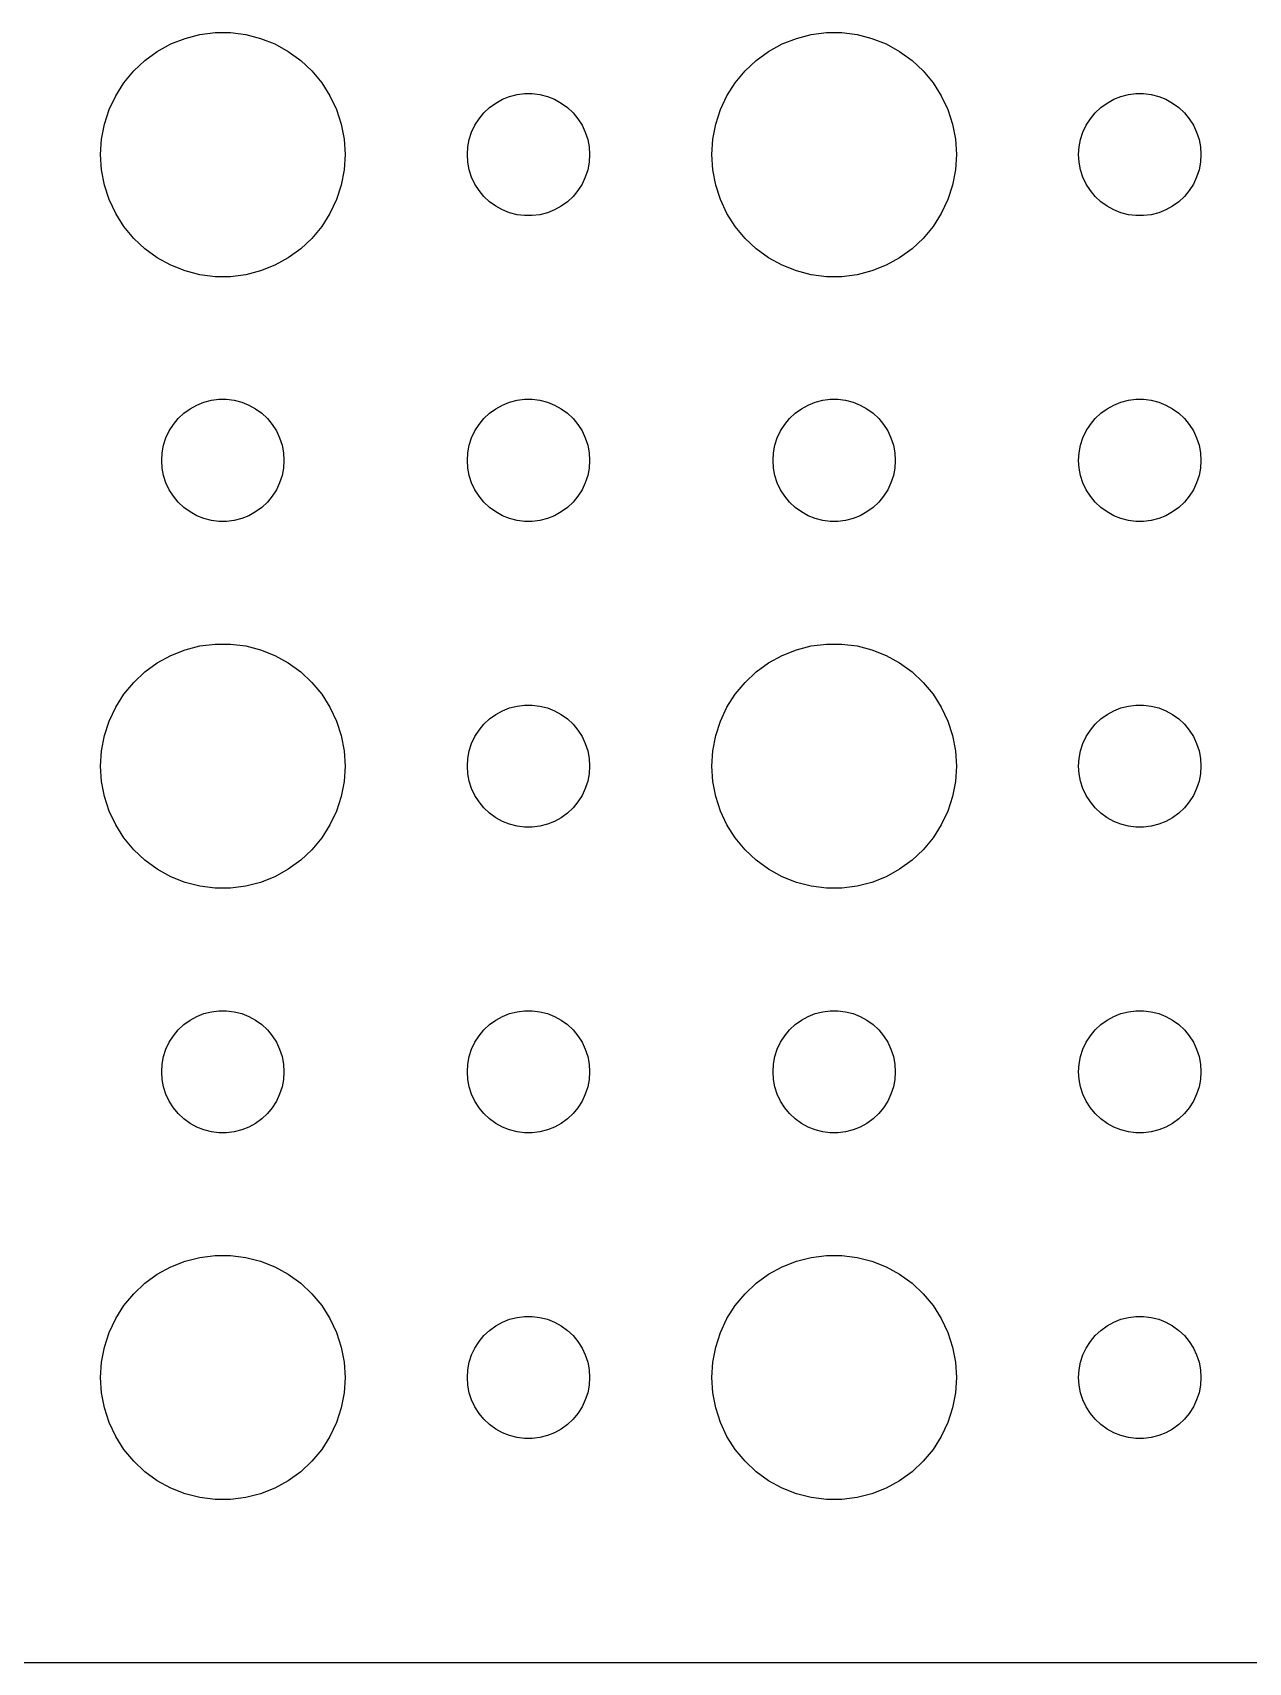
# Model space of a CAD drawing. Header units: metres. Extents: x -112 to 112, y -82 to 82.
# Drawn here: x 25.33 to 55.16, y -81.99 to -42.01 of the extents above; entities that cross this region are included whole.
import ezdxf

# ---------------------------------------------------------------- set-up
doc = ezdxf.new("R2010")
doc.units = ezdxf.units.M

msp = doc.modelspace()

# ---------------------------------------------------------------- linework, layer by layer
for p, q in [((28.3925, -42.467), (28.7227, -42.2855)), ((28.7227, -42.2855), (29.0729, -42.1468)), ((29.0729, -42.1468), (29.4379, -42.0531)), ((29.4379, -42.0531), (29.8116, -42.0059)), ((29.8116, -42.0059), (30.1884, -42.0059)), ((30.1884, -42.0059), (30.5621, -42.0531)), ((30.5621, -42.0531), (30.927, -42.1468)), ((30.927, -42.1468), (31.2773, -42.2855)), ((31.2773, -42.2855), (31.6075, -42.467)), ((43.3925, -42.467), (43.7227, -42.2855)), ((43.7227, -42.2855), (44.0729, -42.1468)), ((44.0729, -42.1468), (44.4379, -42.0531)), ((44.4379, -42.0531), (44.8116, -42.0059)), ((44.8116, -42.0059), (45.1884, -42.0059)), ((45.1884, -42.0059), (45.5621, -42.0531)), ((45.5621, -42.0531), (45.927, -42.1468)), ((45.927, -42.1468), (46.2773, -42.2855)), ((46.2773, -42.2855), (46.6075, -42.467)), ((27.8131, -42.9464), (28.0877, -42.6885)), ((28.0877, -42.6885), (28.3925, -42.467)), ((31.6075, -42.467), (31.9123, -42.6885)), ((31.9123, -42.6885), (32.1869, -42.9464)), ((42.8131, -42.9464), (43.0877, -42.6885)), ((43.0877, -42.6885), (43.3925, -42.467)), ((46.6075, -42.467), (46.9123, -42.6885)), ((46.9123, -42.6885), (47.1869, -42.9464)), ((27.5729, -43.2366), (27.8131, -42.9464)), ((32.1869, -42.9464), (32.427, -43.2366)), ((42.5729, -43.2366), (42.8131, -42.9464)), ((47.1869, -42.9464), (47.427, -43.2366)), ((27.2107, -43.8956), (27.3711, -43.5547)), ((27.3711, -43.5547), (27.5729, -43.2366)), ((32.427, -43.2366), (32.6289, -43.5547)), ((32.6289, -43.5547), (32.7893, -43.8956)), ((36.8613, -43.6428), (37.0365, -43.5734)), ((37.0365, -43.5734), (37.2189, -43.5266)), ((37.2189, -43.5266), (37.4058, -43.503)), ((37.4058, -43.503), (37.5942, -43.503)), ((37.5942, -43.503), (37.7811, -43.5266)), ((37.7811, -43.5266), (37.9635, -43.5734)), ((37.9635, -43.5734), (38.1387, -43.6428)), ((42.2107, -43.8956), (42.3711, -43.5547)), ((42.3711, -43.5547), (42.5729, -43.2366)), ((47.427, -43.2366), (47.6289, -43.5547)), ((47.6289, -43.5547), (47.7893, -43.8956)), ((51.8613, -43.6428), (52.0365, -43.5734)), ((52.0365, -43.5734), (52.2189, -43.5266)), ((52.2189, -43.5266), (52.4058, -43.503)), ((52.4058, -43.503), (52.5942, -43.503)), ((52.5942, -43.503), (52.7811, -43.5266)), ((52.7811, -43.5266), (52.9635, -43.5734)), ((52.9635, -43.5734), (53.1387, -43.6428)), ((27.0942, -44.2539), (27.2107, -43.8956)), ((32.7893, -43.8956), (32.9057, -44.2539)), ((36.2865, -44.1183), (36.4065, -43.9732)), ((36.4065, -43.9732), (36.5439, -43.8442)), ((36.5439, -43.8442), (36.6963, -43.7335)), ((36.6963, -43.7335), (36.8613, -43.6428)), ((38.1387, -43.6428), (38.3037, -43.7335)), ((38.3037, -43.7335), (38.4561, -43.8442)), ((38.4561, -43.8442), (38.5934, -43.9732)), ((38.5934, -43.9732), (38.7135, -44.1183)), ((42.0942, -44.2539), (42.2107, -43.8956)), ((47.7893, -43.8956), (47.9057, -44.2539)), ((51.2865, -44.1183), (51.4065, -43.9732)), ((51.4065, -43.9732), (51.5439, -43.8442)), ((51.5439, -43.8442), (51.6963, -43.7335)), ((51.6963, -43.7335), (51.8613, -43.6428)), ((53.1387, -43.6428), (53.3037, -43.7335)), ((53.3037, -43.7335), (53.4561, -43.8442)), ((53.4561, -43.8442), (53.5934, -43.9732)), ((53.5934, -43.9732), (53.7135, -44.1183)), ((27.0237, -44.624), (27.0942, -44.2539)), ((32.9057, -44.2539), (32.9763, -44.624)), ((36.1053, -44.4478), (36.1855, -44.2774)), ((36.1855, -44.2774), (36.2865, -44.1183)), ((38.7135, -44.1183), (38.8145, -44.2774)), ((38.8145, -44.2774), (38.8947, -44.4478)), ((42.0237, -44.624), (42.0942, -44.2539)), ((47.9057, -44.2539), (47.9763, -44.624)), ((51.1053, -44.4478), (51.1855, -44.2774)), ((51.1855, -44.2774), (51.2865, -44.1183)), ((53.7135, -44.1183), (53.8145, -44.2774)), ((53.8145, -44.2774), (53.8947, -44.4478)), ((27, -45), (27.0237, -44.624)), ((32.9763, -44.624), (33, -45)), ((36.0118, -44.812), (36.0471, -44.627)), ((36.0471, -44.627), (36.1053, -44.4478)), ((38.8947, -44.4478), (38.9529, -44.627)), ((38.9529, -44.627), (38.9882, -44.812)), ((42, -45), (42.0237, -44.624)), ((47.9763, -44.624), (48, -45)), ((51.0118, -44.812), (51.0471, -44.627)), ((51.0471, -44.627), (51.1053, -44.4478)), ((53.8947, -44.4478), (53.9529, -44.627)), ((53.9529, -44.627), (53.9882, -44.812)), ((27.0237, -45.376), (27, -45)), ((33, -45), (32.9763, -45.376)), ((36, -45), (36.0118, -44.812)), ((36.0118, -45.188), (36, -45)), ((38.9882, -44.812), (39, -45)), ((39, -45), (38.9882, -45.188)), ((42.0237, -45.376), (42, -45)), ((48, -45), (47.9763, -45.376)), ((51, -45), (51.0118, -44.812)), ((51.0118, -45.188), (51, -45)), ((53.9882, -44.812), (54, -45)), ((54, -45), (53.9882, -45.188)), ((27.0942, -45.7461), (27.0237, -45.376)), ((32.9763, -45.376), (32.9057, -45.7461)), ((36.0471, -45.373), (36.0118, -45.188)), ((36.1053, -45.5522), (36.0471, -45.373)), ((36.1855, -45.7226), (36.1053, -45.5522)), ((38.8947, -45.5522), (38.8145, -45.7226)), ((38.9529, -45.373), (38.8947, -45.5522)), ((38.9882, -45.188), (38.9529, -45.373)), ((42.0942, -45.7461), (42.0237, -45.376)), ((47.9763, -45.376), (47.9057, -45.7461)), ((51.0471, -45.373), (51.0118, -45.188)), ((51.1053, -45.5522), (51.0471, -45.373)), ((51.1855, -45.7226), (51.1053, -45.5522)), ((53.8947, -45.5522), (53.8145, -45.7226)), ((53.9529, -45.373), (53.8947, -45.5522)), ((53.9882, -45.188), (53.9529, -45.373)), ((27.2107, -46.1044), (27.0942, -45.7461)), ((32.9057, -45.7461), (32.7893, -46.1044)), ((36.2865, -45.8817), (36.1855, -45.7226)), ((36.4065, -46.0268), (36.2865, -45.8817)), ((38.7135, -45.8817), (38.5934, -46.0268)), ((38.8145, -45.7226), (38.7135, -45.8817)), ((42.2107, -46.1044), (42.0942, -45.7461)), ((47.9057, -45.7461), (47.7893, -46.1044)), ((51.2865, -45.8817), (51.1855, -45.7226)), ((51.4065, -46.0268), (51.2865, -45.8817)), ((53.7135, -45.8817), (53.5934, -46.0268)), ((53.8145, -45.7226), (53.7135, -45.8817)), ((27.3711, -46.4453), (27.2107, -46.1044)), ((32.7893, -46.1044), (32.6289, -46.4453)), ((36.5439, -46.1558), (36.4065, -46.0268)), ((36.6963, -46.2665), (36.5439, -46.1558)), ((36.8613, -46.3572), (36.6963, -46.2665)), ((37.0365, -46.4266), (36.8613, -46.3572)), ((38.1387, -46.3572), (37.9635, -46.4266)), ((38.3037, -46.2665), (38.1387, -46.3572)), ((38.4561, -46.1558), (38.3037, -46.2665)), ((38.5934, -46.0268), (38.4561, -46.1558)), ((42.3711, -46.4453), (42.2107, -46.1044)), ((47.7893, -46.1044), (47.6289, -46.4453)), ((51.5439, -46.1558), (51.4065, -46.0268)), ((51.6963, -46.2665), (51.5439, -46.1558)), ((51.8613, -46.3572), (51.6963, -46.2665)), ((52.0365, -46.4266), (51.8613, -46.3572)), ((53.1387, -46.3572), (52.9635, -46.4266)), ((53.3037, -46.2665), (53.1387, -46.3572)), ((53.4561, -46.1558), (53.3037, -46.2665)), ((53.5934, -46.0268), (53.4561, -46.1558)), ((27.5729, -46.7634), (27.3711, -46.4453)), ((27.8131, -47.0536), (27.5729, -46.7634)), ((32.427, -46.7634), (32.1869, -47.0536)), ((32.6289, -46.4453), (32.427, -46.7634)), ((37.2189, -46.4734), (37.0365, -46.4266)), ((37.4058, -46.497), (37.2189, -46.4734)), ((37.5942, -46.497), (37.4058, -46.497)), ((37.7811, -46.4734), (37.5942, -46.497)), ((37.9635, -46.4266), (37.7811, -46.4734)), ((42.5729, -46.7634), (42.3711, -46.4453)), ((42.8131, -47.0536), (42.5729, -46.7634)), ((47.427, -46.7634), (47.1869, -47.0536)), ((47.6289, -46.4453), (47.427, -46.7634)), ((52.2189, -46.4734), (52.0365, -46.4266)), ((52.4058, -46.497), (52.2189, -46.4734)), ((52.5942, -46.497), (52.4058, -46.497)), ((52.7811, -46.4734), (52.5942, -46.497)), ((52.9635, -46.4266), (52.7811, -46.4734)), ((28.0877, -47.3115), (27.8131, -47.0536)), ((32.1869, -47.0536), (31.9123, -47.3115)), ((43.0877, -47.3115), (42.8131, -47.0536)), ((47.1869, -47.0536), (46.9123, -47.3115)), ((28.3925, -47.533), (28.0877, -47.3115)), ((28.7227, -47.7145), (28.3925, -47.533)), ((31.6075, -47.533), (31.2773, -47.7145)), ((31.9123, -47.3115), (31.6075, -47.533)), ((43.3925, -47.533), (43.0877, -47.3115)), ((43.7227, -47.7145), (43.3925, -47.533)), ((46.6075, -47.533), (46.2773, -47.7145)), ((46.9123, -47.3115), (46.6075, -47.533)), ((29.0729, -47.8532), (28.7227, -47.7145)), ((29.4379, -47.9469), (29.0729, -47.8532)), ((29.8116, -47.9941), (29.4379, -47.9469)), ((30.5621, -47.9469), (30.1884, -47.9941)), ((30.927, -47.8532), (30.5621, -47.9469)), ((31.2773, -47.7145), (30.927, -47.8532)), ((44.0729, -47.8532), (43.7227, -47.7145)), ((44.4379, -47.9469), (44.0729, -47.8532)), ((44.8116, -47.9941), (44.4379, -47.9469)), ((45.5621, -47.9469), (45.1884, -47.9941)), ((45.927, -47.8532), (45.5621, -47.9469)), ((46.2773, -47.7145), (45.927, -47.8532)), ((30.1884, -47.9941), (29.8116, -47.9941)), ((45.1884, -47.9941), (44.8116, -47.9941)), ((29.1963, -51.2335), (29.3613, -51.1428)), ((29.3613, -51.1428), (29.5365, -51.0734)), ((29.5365, -51.0734), (29.7189, -51.0266)), ((29.7189, -51.0266), (29.9058, -51.003)), ((29.9058, -51.003), (30.0942, -51.003)), ((30.0942, -51.003), (30.2811, -51.0266)), ((30.2811, -51.0266), (30.4635, -51.0734)), ((30.4635, -51.0734), (30.6387, -51.1428)), ((30.6387, -51.1428), (30.8037, -51.2335)), ((36.6963, -51.2335), (36.8613, -51.1428)), ((36.8613, -51.1428), (37.0365, -51.0734)), ((37.0365, -51.0734), (37.2189, -51.0266)), ((37.2189, -51.0266), (37.4058, -51.003)), ((37.4058, -51.003), (37.5942, -51.003)), ((37.5942, -51.003), (37.7811, -51.0266)), ((37.7811, -51.0266), (37.9635, -51.0734)), ((37.9635, -51.0734), (38.1387, -51.1428)), ((38.1387, -51.1428), (38.3037, -51.2335)), ((44.1963, -51.2335), (44.3613, -51.1428)), ((44.3613, -51.1428), (44.5365, -51.0734)), ((44.5365, -51.0734), (44.7189, -51.0266)), ((44.7189, -51.0266), (44.9058, -51.003)), ((44.9058, -51.003), (45.0942, -51.003)), ((45.0942, -51.003), (45.2811, -51.0266)), ((45.2811, -51.0266), (45.4635, -51.0734)), ((45.4635, -51.0734), (45.6387, -51.1428)), ((45.6387, -51.1428), (45.8037, -51.2335)), ((51.6963, -51.2335), (51.8613, -51.1428)), ((51.8613, -51.1428), (52.0365, -51.0734)), ((52.0365, -51.0734), (52.2189, -51.0266)), ((52.2189, -51.0266), (52.4058, -51.003)), ((52.4058, -51.003), (52.5942, -51.003)), ((52.5942, -51.003), (52.7811, -51.0266)), ((52.7811, -51.0266), (52.9635, -51.0734)), ((52.9635, -51.0734), (53.1387, -51.1428)), ((53.1387, -51.1428), (53.3037, -51.2335)), ((28.7865, -51.6183), (28.9065, -51.4732)), ((28.9065, -51.4732), (29.0439, -51.3442)), ((29.0439, -51.3442), (29.1963, -51.2335)), ((30.8037, -51.2335), (30.9561, -51.3442)), ((30.9561, -51.3442), (31.0934, -51.4732)), ((31.0934, -51.4732), (31.2135, -51.6183)), ((36.2865, -51.6183), (36.4065, -51.4732)), ((36.4065, -51.4732), (36.5439, -51.3442)), ((36.5439, -51.3442), (36.6963, -51.2335)), ((38.3037, -51.2335), (38.4561, -51.3442)), ((38.4561, -51.3442), (38.5934, -51.4732)), ((38.5934, -51.4732), (38.7135, -51.6183)), ((43.7865, -51.6183), (43.9065, -51.4732)), ((43.9065, -51.4732), (44.0439, -51.3442)), ((44.0439, -51.3442), (44.1963, -51.2335)), ((45.8037, -51.2335), (45.9561, -51.3442)), ((45.9561, -51.3442), (46.0934, -51.4732)), ((46.0934, -51.4732), (46.2135, -51.6183)), ((51.2865, -51.6183), (51.4065, -51.4732)), ((51.4065, -51.4732), (51.5439, -51.3442)), ((51.5439, -51.3442), (51.6963, -51.2335)), ((53.3037, -51.2335), (53.4561, -51.3442)), ((53.4561, -51.3442), (53.5934, -51.4732)), ((53.5934, -51.4732), (53.7135, -51.6183)), ((28.5471, -52.127), (28.6053, -51.9478)), ((28.6053, -51.9478), (28.6855, -51.7774)), ((28.6855, -51.7774), (28.7865, -51.6183)), ((31.2135, -51.6183), (31.3145, -51.7774)), ((31.3145, -51.7774), (31.3947, -51.9478)), ((31.3947, -51.9478), (31.4529, -52.127)), ((36.0471, -52.127), (36.1053, -51.9478)), ((36.1053, -51.9478), (36.1855, -51.7774)), ((36.1855, -51.7774), (36.2865, -51.6183)), ((38.7135, -51.6183), (38.8145, -51.7774)), ((38.8145, -51.7774), (38.8947, -51.9478)), ((38.8947, -51.9478), (38.9529, -52.127)), ((43.5471, -52.127), (43.6053, -51.9478)), ((43.6053, -51.9478), (43.6855, -51.7774)), ((43.6855, -51.7774), (43.7865, -51.6183)), ((46.2135, -51.6183), (46.3145, -51.7774)), ((46.3145, -51.7774), (46.3947, -51.9478)), ((46.3947, -51.9478), (46.4529, -52.127)), ((51.0471, -52.127), (51.1053, -51.9478)), ((51.1053, -51.9478), (51.1855, -51.7774)), ((51.1855, -51.7774), (51.2865, -51.6183)), ((53.7135, -51.6183), (53.8145, -51.7774)), ((53.8145, -51.7774), (53.8947, -51.9478)), ((53.8947, -51.9478), (53.9529, -52.127)), ((28.5, -52.5), (28.5118, -52.312)), ((28.5118, -52.312), (28.5471, -52.127)), ((31.4529, -52.127), (31.4882, -52.312)), ((31.4882, -52.312), (31.5, -52.5)), ((36, -52.5), (36.0118, -52.312)), ((36.0118, -52.312), (36.0471, -52.127)), ((38.9529, -52.127), (38.9882, -52.312)), ((38.9882, -52.312), (39, -52.5)), ((43.5, -52.5), (43.5118, -52.312)), ((43.5118, -52.312), (43.5471, -52.127)), ((46.4529, -52.127), (46.4882, -52.312)), ((46.4882, -52.312), (46.5, -52.5)), ((51, -52.5), (51.0118, -52.312)), ((51.0118, -52.312), (51.0471, -52.127)), ((53.9529, -52.127), (53.9882, -52.312)), ((53.9882, -52.312), (54, -52.5)), ((28.5118, -52.688), (28.5, -52.5)), ((28.5471, -52.873), (28.5118, -52.688)), ((31.4882, -52.688), (31.4529, -52.873)), ((31.5, -52.5), (31.4882, -52.688)), ((36.0118, -52.688), (36, -52.5)), ((36.0471, -52.873), (36.0118, -52.688)), ((38.9882, -52.688), (38.9529, -52.873)), ((39, -52.5), (38.9882, -52.688)), ((43.5118, -52.688), (43.5, -52.5)), ((43.5471, -52.873), (43.5118, -52.688)), ((46.4882, -52.688), (46.4529, -52.873)), ((46.5, -52.5), (46.4882, -52.688)), ((51.0118, -52.688), (51, -52.5)), ((51.0471, -52.873), (51.0118, -52.688)), ((53.9882, -52.688), (53.9529, -52.873)), ((54, -52.5), (53.9882, -52.688)), ((28.6053, -53.0522), (28.5471, -52.873)), ((28.6855, -53.2226), (28.6053, -53.0522)), ((31.3947, -53.0522), (31.3145, -53.2226)), ((31.4529, -52.873), (31.3947, -53.0522)), ((36.1053, -53.0522), (36.0471, -52.873)), ((36.1855, -53.2226), (36.1053, -53.0522)), ((38.8947, -53.0522), (38.8145, -53.2226)), ((38.9529, -52.873), (38.8947, -53.0522)), ((43.6053, -53.0522), (43.5471, -52.873)), ((43.6855, -53.2226), (43.6053, -53.0522)), ((46.3947, -53.0522), (46.3145, -53.2226)), ((46.4529, -52.873), (46.3947, -53.0522)), ((51.1053, -53.0522), (51.0471, -52.873)), ((51.1855, -53.2226), (51.1053, -53.0522)), ((53.8947, -53.0522), (53.8145, -53.2226)), ((53.9529, -52.873), (53.8947, -53.0522)), ((28.7865, -53.3817), (28.6855, -53.2226)), ((28.9065, -53.5268), (28.7865, -53.3817)), ((29.0439, -53.6558), (28.9065, -53.5268)), ((31.0934, -53.5268), (30.9561, -53.6558)), ((31.2135, -53.3817), (31.0934, -53.5268)), ((31.3145, -53.2226), (31.2135, -53.3817)), ((36.2865, -53.3817), (36.1855, -53.2226)), ((36.4065, -53.5268), (36.2865, -53.3817)), ((36.5439, -53.6558), (36.4065, -53.5268)), ((38.5934, -53.5268), (38.4561, -53.6558)), ((38.7135, -53.3817), (38.5934, -53.5268)), ((38.8145, -53.2226), (38.7135, -53.3817)), ((43.7865, -53.3817), (43.6855, -53.2226)), ((43.9065, -53.5268), (43.7865, -53.3817)), ((44.0439, -53.6558), (43.9065, -53.5268)), ((46.0934, -53.5268), (45.9561, -53.6558)), ((46.2135, -53.3817), (46.0934, -53.5268)), ((46.3145, -53.2226), (46.2135, -53.3817)), ((51.2865, -53.3817), (51.1855, -53.2226)), ((51.4065, -53.5268), (51.2865, -53.3817)), ((51.5439, -53.6558), (51.4065, -53.5268)), ((53.5934, -53.5268), (53.4561, -53.6558)), ((53.7135, -53.3817), (53.5934, -53.5268)), ((53.8145, -53.2226), (53.7135, -53.3817)), ((29.1963, -53.7665), (29.0439, -53.6558)), ((29.3613, -53.8572), (29.1963, -53.7665)), ((29.5365, -53.9266), (29.3613, -53.8572)), ((29.7189, -53.9734), (29.5365, -53.9266)), ((29.9058, -53.997), (29.7189, -53.9734)), ((30.2811, -53.9734), (30.0942, -53.997)), ((30.4635, -53.9266), (30.2811, -53.9734)), ((30.6387, -53.8572), (30.4635, -53.9266)), ((30.8037, -53.7665), (30.6387, -53.8572)), ((30.9561, -53.6558), (30.8037, -53.7665)), ((36.6963, -53.7665), (36.5439, -53.6558)), ((36.8613, -53.8572), (36.6963, -53.7665)), ((37.0365, -53.9266), (36.8613, -53.8572)), ((37.2189, -53.9734), (37.0365, -53.9266)), ((37.4058, -53.997), (37.2189, -53.9734)), ((37.7811, -53.9734), (37.5942, -53.997)), ((37.9635, -53.9266), (37.7811, -53.9734)), ((38.1387, -53.8572), (37.9635, -53.9266)), ((38.3037, -53.7665), (38.1387, -53.8572)), ((38.4561, -53.6558), (38.3037, -53.7665)), ((44.1963, -53.7665), (44.0439, -53.6558)), ((44.3613, -53.8572), (44.1963, -53.7665)), ((44.5365, -53.9266), (44.3613, -53.8572)), ((44.7189, -53.9734), (44.5365, -53.9266)), ((44.9058, -53.997), (44.7189, -53.9734)), ((45.2811, -53.9734), (45.0942, -53.997)), ((45.4635, -53.9266), (45.2811, -53.9734)), ((45.6387, -53.8572), (45.4635, -53.9266)), ((45.8037, -53.7665), (45.6387, -53.8572)), ((45.9561, -53.6558), (45.8037, -53.7665)), ((51.6963, -53.7665), (51.5439, -53.6558)), ((51.8613, -53.8572), (51.6963, -53.7665)), ((52.0365, -53.9266), (51.8613, -53.8572)), ((52.2189, -53.9734), (52.0365, -53.9266)), ((52.4058, -53.997), (52.2189, -53.9734)), ((52.7811, -53.9734), (52.5942, -53.997)), ((52.9635, -53.9266), (52.7811, -53.9734)), ((53.1387, -53.8572), (52.9635, -53.9266)), ((53.3037, -53.7665), (53.1387, -53.8572)), ((53.4561, -53.6558), (53.3037, -53.7665)), ((30.0942, -53.997), (29.9058, -53.997)), ((37.5942, -53.997), (37.4058, -53.997)), ((45.0942, -53.997), (44.9058, -53.997)), ((52.5942, -53.997), (52.4058, -53.997)), ((28.7227, -57.2855), (29.0729, -57.1468)), ((29.0729, -57.1468), (29.4379, -57.0531)), ((29.4379, -57.0531), (29.8116, -57.0059)), ((29.8116, -57.0059), (30.1884, -57.0059)), ((30.1884, -57.0059), (30.5621, -57.0531)), ((30.5621, -57.0531), (30.927, -57.1468)), ((30.927, -57.1468), (31.2773, -57.2855)), ((43.7227, -57.2855), (44.0729, -57.1468)), ((44.0729, -57.1468), (44.4379, -57.0531)), ((44.4379, -57.0531), (44.8116, -57.0059)), ((44.8116, -57.0059), (45.1884, -57.0059)), ((45.1884, -57.0059), (45.5621, -57.0531)), ((45.5621, -57.0531), (45.927, -57.1468)), ((45.927, -57.1468), (46.2773, -57.2855)), ((28.0877, -57.6885), (28.3925, -57.467)), ((28.3925, -57.467), (28.7227, -57.2855)), ((31.2773, -57.2855), (31.6075, -57.467)), ((31.6075, -57.467), (31.9123, -57.6885)), ((43.0877, -57.6885), (43.3925, -57.467)), ((43.3925, -57.467), (43.7227, -57.2855)), ((46.2773, -57.2855), (46.6075, -57.467)), ((46.6075, -57.467), (46.9123, -57.6885)), ((27.5729, -58.2366), (27.8131, -57.9464)), ((27.8131, -57.9464), (28.0877, -57.6885)), ((31.9123, -57.6885), (32.1869, -57.9464)), ((32.1869, -57.9464), (32.427, -58.2366)), ((42.5729, -58.2366), (42.8131, -57.9464)), ((42.8131, -57.9464), (43.0877, -57.6885)), ((46.9123, -57.6885), (47.1869, -57.9464)), ((47.1869, -57.9464), (47.427, -58.2366)), ((27.3711, -58.5547), (27.5729, -58.2366)), ((32.427, -58.2366), (32.6289, -58.5547)), ((42.3711, -58.5547), (42.5729, -58.2366)), ((47.427, -58.2366), (47.6289, -58.5547)), ((27.2107, -58.8956), (27.3711, -58.5547)), ((32.6289, -58.5547), (32.7893, -58.8956)), ((36.5439, -58.8442), (36.6963, -58.7335)), ((36.6963, -58.7335), (36.8613, -58.6428)), ((36.8613, -58.6428), (37.0365, -58.5734)), ((37.0365, -58.5734), (37.2189, -58.5266)), ((37.2189, -58.5266), (37.4058, -58.503)), ((37.4058, -58.503), (37.5942, -58.503)), ((37.5942, -58.503), (37.7811, -58.5266)), ((37.7811, -58.5266), (37.9635, -58.5734)), ((37.9635, -58.5734), (38.1387, -58.6428)), ((38.1387, -58.6428), (38.3037, -58.7335)), ((38.3037, -58.7335), (38.4561, -58.8442)), ((42.2107, -58.8956), (42.3711, -58.5547)), ((47.6289, -58.5547), (47.7893, -58.8956)), ((51.5439, -58.8442), (51.6963, -58.7335)), ((51.6963, -58.7335), (51.8613, -58.6428)), ((51.8613, -58.6428), (52.0365, -58.5734)), ((52.0365, -58.5734), (52.2189, -58.5266)), ((52.2189, -58.5266), (52.4058, -58.503)), ((52.4058, -58.503), (52.5942, -58.503)), ((52.5942, -58.503), (52.7811, -58.5266)), ((52.7811, -58.5266), (52.9635, -58.5734)), ((52.9635, -58.5734), (53.1387, -58.6428)), ((53.1387, -58.6428), (53.3037, -58.7335)), ((53.3037, -58.7335), (53.4561, -58.8442)), ((27.0942, -59.2539), (27.2107, -58.8956)), ((32.7893, -58.8956), (32.9057, -59.2539)), ((36.1855, -59.2774), (36.2865, -59.1183)), ((36.2865, -59.1183), (36.4065, -58.9732)), ((36.4065, -58.9732), (36.5439, -58.8442)), ((38.4561, -58.8442), (38.5934, -58.9732)), ((38.5934, -58.9732), (38.7135, -59.1183)), ((38.7135, -59.1183), (38.8145, -59.2774)), ((42.0942, -59.2539), (42.2107, -58.8956)), ((47.7893, -58.8956), (47.9057, -59.2539)), ((51.1855, -59.2774), (51.2865, -59.1183)), ((51.2865, -59.1183), (51.4065, -58.9732)), ((51.4065, -58.9732), (51.5439, -58.8442)), ((53.4561, -58.8442), (53.5934, -58.9732)), ((53.5934, -58.9732), (53.7135, -59.1183)), ((53.7135, -59.1183), (53.8145, -59.2774)), ((27.0237, -59.624), (27.0942, -59.2539)), ((32.9057, -59.2539), (32.9763, -59.624)), ((36.0471, -59.627), (36.1053, -59.4478)), ((36.1053, -59.4478), (36.1855, -59.2774)), ((38.8145, -59.2774), (38.8947, -59.4478)), ((38.8947, -59.4478), (38.9529, -59.627)), ((42.0237, -59.624), (42.0942, -59.2539)), ((47.9057, -59.2539), (47.9763, -59.624)), ((51.0471, -59.627), (51.1053, -59.4478)), ((51.1053, -59.4478), (51.1855, -59.2774)), ((53.8145, -59.2774), (53.8947, -59.4478)), ((53.8947, -59.4478), (53.9529, -59.627)), ((27, -60), (27.0237, -59.624)), ((32.9763, -59.624), (33, -60)), ((36, -60), (36.0118, -59.812)), ((36.0118, -59.812), (36.0471, -59.627)), ((38.9529, -59.627), (38.9882, -59.812)), ((38.9882, -59.812), (39, -60)), ((42, -60), (42.0237, -59.624)), ((47.9763, -59.624), (48, -60)), ((51, -60), (51.0118, -59.812)), ((51.0118, -59.812), (51.0471, -59.627)), ((53.9529, -59.627), (53.9882, -59.812)), ((53.9882, -59.812), (54, -60)), ((27.0237, -60.376), (27, -60)), ((27.0942, -60.7461), (27.0237, -60.376)), ((32.9763, -60.376), (32.9057, -60.7461)), ((33, -60), (32.9763, -60.376)), ((36.0118, -60.188), (36, -60)), ((36.0471, -60.373), (36.0118, -60.188)), ((36.1053, -60.5522), (36.0471, -60.373)), ((38.9529, -60.373), (38.8947, -60.5522)), ((38.9882, -60.188), (38.9529, -60.373)), ((39, -60), (38.9882, -60.188)), ((42.0237, -60.376), (42, -60)), ((42.0942, -60.7461), (42.0237, -60.376)), ((47.9763, -60.376), (47.9057, -60.7461)), ((48, -60), (47.9763, -60.376)), ((51.0118, -60.188), (51, -60)), ((51.0471, -60.373), (51.0118, -60.188)), ((51.1053, -60.5522), (51.0471, -60.373)), ((53.9529, -60.373), (53.8947, -60.5522)), ((53.9882, -60.188), (53.9529, -60.373)), ((54, -60), (53.9882, -60.188)), ((27.2107, -61.1044), (27.0942, -60.7461)), ((32.9057, -60.7461), (32.7893, -61.1044)), ((36.1855, -60.7226), (36.1053, -60.5522)), ((36.2865, -60.8817), (36.1855, -60.7226)), ((38.8145, -60.7226), (38.7135, -60.8817)), ((38.8947, -60.5522), (38.8145, -60.7226)), ((42.2107, -61.1044), (42.0942, -60.7461)), ((47.9057, -60.7461), (47.7893, -61.1044)), ((51.1855, -60.7226), (51.1053, -60.5522)), ((51.2865, -60.8817), (51.1855, -60.7226)), ((53.8145, -60.7226), (53.7135, -60.8817)), ((53.8947, -60.5522), (53.8145, -60.7226)), ((27.3711, -61.4453), (27.2107, -61.1044)), ((32.7893, -61.1044), (32.6289, -61.4453)), ((36.4065, -61.0268), (36.2865, -60.8817)), ((36.5439, -61.1558), (36.4065, -61.0268)), ((36.6963, -61.2665), (36.5439, -61.1558)), ((38.4561, -61.1558), (38.3037, -61.2665)), ((38.5934, -61.0268), (38.4561, -61.1558)), ((38.7135, -60.8817), (38.5934, -61.0268)), ((42.3711, -61.4453), (42.2107, -61.1044)), ((47.7893, -61.1044), (47.6289, -61.4453)), ((51.4065, -61.0268), (51.2865, -60.8817)), ((51.5439, -61.1558), (51.4065, -61.0268)), ((51.6963, -61.2665), (51.5439, -61.1558)), ((53.4561, -61.1558), (53.3037, -61.2665)), ((53.5934, -61.0268), (53.4561, -61.1558)), ((53.7135, -60.8817), (53.5934, -61.0268)), ((27.5729, -61.7634), (27.3711, -61.4453)), ((32.6289, -61.4453), (32.427, -61.7634)), ((36.8613, -61.3572), (36.6963, -61.2665)), ((37.0365, -61.4266), (36.8613, -61.3572)), ((37.2189, -61.4734), (37.0365, -61.4266)), ((37.4058, -61.497), (37.2189, -61.4734)), ((37.5942, -61.497), (37.4058, -61.497)), ((37.7811, -61.4734), (37.5942, -61.497)), ((37.9635, -61.4266), (37.7811, -61.4734)), ((38.1387, -61.3572), (37.9635, -61.4266)), ((38.3037, -61.2665), (38.1387, -61.3572)), ((42.5729, -61.7634), (42.3711, -61.4453)), ((47.6289, -61.4453), (47.427, -61.7634)), ((51.8613, -61.3572), (51.6963, -61.2665)), ((52.0365, -61.4266), (51.8613, -61.3572)), ((52.2189, -61.4734), (52.0365, -61.4266)), ((52.4058, -61.497), (52.2189, -61.4734)), ((52.5942, -61.497), (52.4058, -61.497)), ((52.7811, -61.4734), (52.5942, -61.497)), ((52.9635, -61.4266), (52.7811, -61.4734)), ((53.1387, -61.3572), (52.9635, -61.4266)), ((53.3037, -61.2665), (53.1387, -61.3572)), ((27.8131, -62.0536), (27.5729, -61.7634)), ((32.427, -61.7634), (32.1869, -62.0536)), ((42.8131, -62.0536), (42.5729, -61.7634)), ((47.427, -61.7634), (47.1869, -62.0536)), ((28.0877, -62.3115), (27.8131, -62.0536)), ((28.3925, -62.533), (28.0877, -62.3115)), ((31.9123, -62.3115), (31.6075, -62.533)), ((32.1869, -62.0536), (31.9123, -62.3115)), ((43.0877, -62.3115), (42.8131, -62.0536)), ((43.3925, -62.533), (43.0877, -62.3115)), ((46.9123, -62.3115), (46.6075, -62.533)), ((47.1869, -62.0536), (46.9123, -62.3115)), ((28.7227, -62.7145), (28.3925, -62.533)), ((29.0729, -62.8532), (28.7227, -62.7145)), ((31.2773, -62.7145), (30.927, -62.8532)), ((31.6075, -62.533), (31.2773, -62.7145)), ((43.7227, -62.7145), (43.3925, -62.533)), ((44.0729, -62.8532), (43.7227, -62.7145)), ((46.2773, -62.7145), (45.927, -62.8532)), ((46.6075, -62.533), (46.2773, -62.7145)), ((29.4379, -62.9469), (29.0729, -62.8532)), ((29.8116, -62.9941), (29.4379, -62.9469)), ((30.1884, -62.9941), (29.8116, -62.9941)), ((30.5621, -62.9469), (30.1884, -62.9941)), ((30.927, -62.8532), (30.5621, -62.9469)), ((44.4379, -62.9469), (44.0729, -62.8532)), ((44.8116, -62.9941), (44.4379, -62.9469)), ((45.1884, -62.9941), (44.8116, -62.9941)), ((45.5621, -62.9469), (45.1884, -62.9941)), ((45.927, -62.8532), (45.5621, -62.9469)), ((28.9065, -66.4732), (29.0439, -66.3442)), ((29.0439, -66.3442), (29.1963, -66.2335)), ((29.1963, -66.2335), (29.3613, -66.1428)), ((29.3613, -66.1428), (29.5365, -66.0734)), ((29.5365, -66.0734), (29.7189, -66.0266)), ((29.7189, -66.0266), (29.9058, -66.003)), ((29.9058, -66.003), (30.0942, -66.003)), ((30.0942, -66.003), (30.2811, -66.0266)), ((30.2811, -66.0266), (30.4635, -66.0734)), ((30.4635, -66.0734), (30.6387, -66.1428)), ((30.6387, -66.1428), (30.8037, -66.2335)), ((30.8037, -66.2335), (30.9561, -66.3442)), ((30.9561, -66.3442), (31.0934, -66.4732)), ((36.4065, -66.4732), (36.5439, -66.3442)), ((36.5439, -66.3442), (36.6963, -66.2335)), ((36.6963, -66.2335), (36.8613, -66.1428)), ((36.8613, -66.1428), (37.0365, -66.0734)), ((37.0365, -66.0734), (37.2189, -66.0266)), ((37.2189, -66.0266), (37.4058, -66.003)), ((37.4058, -66.003), (37.5942, -66.003)), ((37.5942, -66.003), (37.7811, -66.0266)), ((37.7811, -66.0266), (37.9635, -66.0734)), ((37.9635, -66.0734), (38.1387, -66.1428)), ((38.1387, -66.1428), (38.3037, -66.2335)), ((38.3037, -66.2335), (38.4561, -66.3442)), ((38.4561, -66.3442), (38.5934, -66.4732)), ((43.9065, -66.4732), (44.0439, -66.3442)), ((44.0439, -66.3442), (44.1963, -66.2335)), ((44.1963, -66.2335), (44.3613, -66.1428)), ((44.3613, -66.1428), (44.5365, -66.0734)), ((44.5365, -66.0734), (44.7189, -66.0266)), ((44.7189, -66.0266), (44.9058, -66.003)), ((44.9058, -66.003), (45.0942, -66.003)), ((45.0942, -66.003), (45.2811, -66.0266)), ((45.2811, -66.0266), (45.4635, -66.0734)), ((45.4635, -66.0734), (45.6387, -66.1428)), ((45.6387, -66.1428), (45.8037, -66.2335)), ((45.8037, -66.2335), (45.9561, -66.3442)), ((45.9561, -66.3442), (46.0934, -66.4732)), ((51.4065, -66.4732), (51.5439, -66.3442)), ((51.5439, -66.3442), (51.6963, -66.2335)), ((51.6963, -66.2335), (51.8613, -66.1428)), ((51.8613, -66.1428), (52.0365, -66.0734)), ((52.0365, -66.0734), (52.2189, -66.0266)), ((52.2189, -66.0266), (52.4058, -66.003)), ((52.4058, -66.003), (52.5942, -66.003)), ((52.5942, -66.003), (52.7811, -66.0266)), ((52.7811, -66.0266), (52.9635, -66.0734)), ((52.9635, -66.0734), (53.1387, -66.1428)), ((53.1387, -66.1428), (53.3037, -66.2335)), ((53.3037, -66.2335), (53.4561, -66.3442)), ((53.4561, -66.3442), (53.5934, -66.4732)), ((28.6855, -66.7774), (28.7865, -66.6183)), ((28.7865, -66.6183), (28.9065, -66.4732)), ((31.0934, -66.4732), (31.2135, -66.6183)), ((31.2135, -66.6183), (31.3145, -66.7774)), ((36.1855, -66.7774), (36.2865, -66.6183)), ((36.2865, -66.6183), (36.4065, -66.4732)), ((38.5934, -66.4732), (38.7135, -66.6183)), ((38.7135, -66.6183), (38.8145, -66.7774)), ((43.6855, -66.7774), (43.7865, -66.6183)), ((43.7865, -66.6183), (43.9065, -66.4732)), ((46.0934, -66.4732), (46.2135, -66.6183)), ((46.2135, -66.6183), (46.3145, -66.7774)), ((51.1855, -66.7774), (51.2865, -66.6183)), ((51.2865, -66.6183), (51.4065, -66.4732)), ((53.5934, -66.4732), (53.7135, -66.6183)), ((53.7135, -66.6183), (53.8145, -66.7774)), ((28.5118, -67.312), (28.5471, -67.127)), ((28.5471, -67.127), (28.6053, -66.9478)), ((28.6053, -66.9478), (28.6855, -66.7774)), ((31.3145, -66.7774), (31.3947, -66.9478)), ((31.3947, -66.9478), (31.4529, -67.127)), ((31.4529, -67.127), (31.4882, -67.312)), ((36.0118, -67.312), (36.0471, -67.127)), ((36.0471, -67.127), (36.1053, -66.9478)), ((36.1053, -66.9478), (36.1855, -66.7774)), ((38.8145, -66.7774), (38.8947, -66.9478)), ((38.8947, -66.9478), (38.9529, -67.127)), ((38.9529, -67.127), (38.9882, -67.312)), ((43.5118, -67.312), (43.5471, -67.127)), ((43.5471, -67.127), (43.6053, -66.9478)), ((43.6053, -66.9478), (43.6855, -66.7774)), ((46.3145, -66.7774), (46.3947, -66.9478)), ((46.3947, -66.9478), (46.4529, -67.127)), ((46.4529, -67.127), (46.4882, -67.312)), ((51.0118, -67.312), (51.0471, -67.127)), ((51.0471, -67.127), (51.1053, -66.9478)), ((51.1053, -66.9478), (51.1855, -66.7774)), ((53.8145, -66.7774), (53.8947, -66.9478)), ((53.8947, -66.9478), (53.9529, -67.127)), ((53.9529, -67.127), (53.9882, -67.312)), ((28.5, -67.5), (28.5118, -67.312)), ((28.5118, -67.688), (28.5, -67.5)), ((31.4882, -67.312), (31.5, -67.5)), ((31.5, -67.5), (31.4882, -67.688)), ((36, -67.5), (36.0118, -67.312)), ((36.0118, -67.688), (36, -67.5)), ((38.9882, -67.312), (39, -67.5)), ((39, -67.5), (38.9882, -67.688)), ((43.5, -67.5), (43.5118, -67.312)), ((43.5118, -67.688), (43.5, -67.5)), ((46.4882, -67.312), (46.5, -67.5)), ((46.5, -67.5), (46.4882, -67.688)), ((51, -67.5), (51.0118, -67.312)), ((51.0118, -67.688), (51, -67.5)), ((53.9882, -67.312), (54, -67.5)), ((54, -67.5), (53.9882, -67.688)), ((28.5471, -67.873), (28.5118, -67.688)), ((28.6053, -68.0522), (28.5471, -67.873)), ((31.4529, -67.873), (31.3947, -68.0522)), ((31.4882, -67.688), (31.4529, -67.873)), ((36.0471, -67.873), (36.0118, -67.688)), ((36.1053, -68.0522), (36.0471, -67.873)), ((38.9529, -67.873), (38.8947, -68.0522)), ((38.9882, -67.688), (38.9529, -67.873)), ((43.5471, -67.873), (43.5118, -67.688)), ((43.6053, -68.0522), (43.5471, -67.873)), ((46.4529, -67.873), (46.3947, -68.0522)), ((46.4882, -67.688), (46.4529, -67.873)), ((51.0471, -67.873), (51.0118, -67.688)), ((51.1053, -68.0522), (51.0471, -67.873)), ((53.9529, -67.873), (53.8947, -68.0522)), ((53.9882, -67.688), (53.9529, -67.873)), ((28.6855, -68.2226), (28.6053, -68.0522)), ((28.7865, -68.3817), (28.6855, -68.2226)), ((31.3145, -68.2226), (31.2135, -68.3817)), ((31.3947, -68.0522), (31.3145, -68.2226)), ((36.1855, -68.2226), (36.1053, -68.0522)), ((36.2865, -68.3817), (36.1855, -68.2226)), ((38.8145, -68.2226), (38.7135, -68.3817)), ((38.8947, -68.0522), (38.8145, -68.2226)), ((43.6855, -68.2226), (43.6053, -68.0522)), ((43.7865, -68.3817), (43.6855, -68.2226)), ((46.3145, -68.2226), (46.2135, -68.3817)), ((46.3947, -68.0522), (46.3145, -68.2226)), ((51.1855, -68.2226), (51.1053, -68.0522)), ((51.2865, -68.3817), (51.1855, -68.2226)), ((53.8145, -68.2226), (53.7135, -68.3817)), ((53.8947, -68.0522), (53.8145, -68.2226)), ((28.9065, -68.5268), (28.7865, -68.3817)), ((29.0439, -68.6558), (28.9065, -68.5268)), ((29.1963, -68.7665), (29.0439, -68.6558)), ((29.3613, -68.8572), (29.1963, -68.7665)), ((30.8037, -68.7665), (30.6387, -68.8572)), ((30.9561, -68.6558), (30.8037, -68.7665)), ((31.0934, -68.5268), (30.9561, -68.6558)), ((31.2135, -68.3817), (31.0934, -68.5268)), ((36.4065, -68.5268), (36.2865, -68.3817)), ((36.5439, -68.6558), (36.4065, -68.5268)), ((36.6963, -68.7665), (36.5439, -68.6558)), ((36.8613, -68.8572), (36.6963, -68.7665)), ((38.3037, -68.7665), (38.1387, -68.8572)), ((38.4561, -68.6558), (38.3037, -68.7665)), ((38.5934, -68.5268), (38.4561, -68.6558)), ((38.7135, -68.3817), (38.5934, -68.5268)), ((43.9065, -68.5268), (43.7865, -68.3817)), ((44.0439, -68.6558), (43.9065, -68.5268)), ((44.1963, -68.7665), (44.0439, -68.6558)), ((44.3613, -68.8572), (44.1963, -68.7665)), ((45.8037, -68.7665), (45.6387, -68.8572)), ((45.9561, -68.6558), (45.8037, -68.7665)), ((46.0934, -68.5268), (45.9561, -68.6558)), ((46.2135, -68.3817), (46.0934, -68.5268)), ((51.4065, -68.5268), (51.2865, -68.3817)), ((51.5439, -68.6558), (51.4065, -68.5268)), ((51.6963, -68.7665), (51.5439, -68.6558)), ((51.8613, -68.8572), (51.6963, -68.7665)), ((53.3037, -68.7665), (53.1387, -68.8572)), ((53.4561, -68.6558), (53.3037, -68.7665)), ((53.5934, -68.5268), (53.4561, -68.6558)), ((53.7135, -68.3817), (53.5934, -68.5268)), ((29.5365, -68.9266), (29.3613, -68.8572)), ((29.7189, -68.9734), (29.5365, -68.9266)), ((29.9058, -68.997), (29.7189, -68.9734)), ((30.0942, -68.997), (29.9058, -68.997)), ((30.2811, -68.9734), (30.0942, -68.997)), ((30.4635, -68.9266), (30.2811, -68.9734)), ((30.6387, -68.8572), (30.4635, -68.9266)), ((37.0365, -68.9266), (36.8613, -68.8572)), ((37.2189, -68.9734), (37.0365, -68.9266)), ((37.4058, -68.997), (37.2189, -68.9734)), ((37.5942, -68.997), (37.4058, -68.997)), ((37.7811, -68.9734), (37.5942, -68.997)), ((37.9635, -68.9266), (37.7811, -68.9734)), ((38.1387, -68.8572), (37.9635, -68.9266)), ((44.5365, -68.9266), (44.3613, -68.8572)), ((44.7189, -68.9734), (44.5365, -68.9266)), ((44.9058, -68.997), (44.7189, -68.9734)), ((45.0942, -68.997), (44.9058, -68.997)), ((45.2811, -68.9734), (45.0942, -68.997)), ((45.4635, -68.9266), (45.2811, -68.9734)), ((45.6387, -68.8572), (45.4635, -68.9266)), ((52.0365, -68.9266), (51.8613, -68.8572)), ((52.2189, -68.9734), (52.0365, -68.9266)), ((52.4058, -68.997), (52.2189, -68.9734)), ((52.5942, -68.997), (52.4058, -68.997)), ((52.7811, -68.9734), (52.5942, -68.997)), ((52.9635, -68.9266), (52.7811, -68.9734)), ((53.1387, -68.8572), (52.9635, -68.9266)), ((28.3925, -72.467), (28.7227, -72.2855)), ((28.7227, -72.2855), (29.0729, -72.1468)), ((29.0729, -72.1468), (29.4379, -72.0531)), ((29.4379, -72.0531), (29.8116, -72.0059)), ((29.8116, -72.0059), (30.1884, -72.0059)), ((30.1884, -72.0059), (30.5621, -72.0531)), ((30.5621, -72.0531), (30.927, -72.1468)), ((30.927, -72.1468), (31.2773, -72.2855)), ((31.2773, -72.2855), (31.6075, -72.467)), ((43.3925, -72.467), (43.7227, -72.2855)), ((43.7227, -72.2855), (44.0729, -72.1468)), ((44.0729, -72.1468), (44.4379, -72.0531)), ((44.4379, -72.0531), (44.8116, -72.0059)), ((44.8116, -72.0059), (45.1884, -72.0059)), ((45.1884, -72.0059), (45.5621, -72.0531)), ((45.5621, -72.0531), (45.927, -72.1468)), ((45.927, -72.1468), (46.2773, -72.2855)), ((46.2773, -72.2855), (46.6075, -72.467)), ((27.8131, -72.9464), (28.0877, -72.6885)), ((28.0877, -72.6885), (28.3925, -72.467)), ((31.6075, -72.467), (31.9123, -72.6885)), ((31.9123, -72.6885), (32.1869, -72.9464)), ((42.8131, -72.9464), (43.0877, -72.6885)), ((43.0877, -72.6885), (43.3925, -72.467)), ((46.6075, -72.467), (46.9123, -72.6885)), ((46.9123, -72.6885), (47.1869, -72.9464)), ((27.5729, -73.2366), (27.8131, -72.9464)), ((32.1869, -72.9464), (32.427, -73.2366)), ((42.5729, -73.2366), (42.8131, -72.9464)), ((47.1869, -72.9464), (47.427, -73.2366)), ((27.2107, -73.8956), (27.3711, -73.5547)), ((27.3711, -73.5547), (27.5729, -73.2366)), ((32.427, -73.2366), (32.6289, -73.5547)), ((32.6289, -73.5547), (32.7893, -73.8956)), ((37.0365, -73.5734), (37.2189, -73.5266)), ((37.2189, -73.5266), (37.4058, -73.503)), ((37.4058, -73.503), (37.5942, -73.503)), ((37.5942, -73.503), (37.7811, -73.5266)), ((37.7811, -73.5266), (37.9635, -73.5734)), ((42.2107, -73.8956), (42.3711, -73.5547)), ((42.3711, -73.5547), (42.5729, -73.2366)), ((47.427, -73.2366), (47.6289, -73.5547)), ((47.6289, -73.5547), (47.7893, -73.8956)), ((52.0365, -73.5734), (52.2189, -73.5266)), ((52.2189, -73.5266), (52.4058, -73.503)), ((52.4058, -73.503), (52.5942, -73.503)), ((52.5942, -73.503), (52.7811, -73.5266)), ((52.7811, -73.5266), (52.9635, -73.5734)), ((27.0942, -74.2539), (27.2107, -73.8956)), ((32.7893, -73.8956), (32.9057, -74.2539)), ((36.4065, -73.9732), (36.5439, -73.8442)), ((36.5439, -73.8442), (36.6963, -73.7335)), ((36.6963, -73.7335), (36.8613, -73.6428)), ((36.8613, -73.6428), (37.0365, -73.5734)), ((37.9635, -73.5734), (38.1387, -73.6428)), ((38.1387, -73.6428), (38.3037, -73.7335)), ((38.3037, -73.7335), (38.4561, -73.8442)), ((38.4561, -73.8442), (38.5934, -73.9732)), ((42.0942, -74.2539), (42.2107, -73.8956)), ((47.7893, -73.8956), (47.9057, -74.2539)), ((51.4065, -73.9732), (51.5439, -73.8442)), ((51.5439, -73.8442), (51.6963, -73.7335)), ((51.6963, -73.7335), (51.8613, -73.6428)), ((51.8613, -73.6428), (52.0365, -73.5734)), ((52.9635, -73.5734), (53.1387, -73.6428)), ((53.1387, -73.6428), (53.3037, -73.7335)), ((53.3037, -73.7335), (53.4561, -73.8442)), ((53.4561, -73.8442), (53.5934, -73.9732)), ((27.0237, -74.624), (27.0942, -74.2539)), ((32.9057, -74.2539), (32.9763, -74.624)), ((36.1053, -74.4478), (36.1855, -74.2774)), ((36.1855, -74.2774), (36.2865, -74.1183)), ((36.2865, -74.1183), (36.4065, -73.9732)), ((38.5934, -73.9732), (38.7135, -74.1183)), ((38.7135, -74.1183), (38.8145, -74.2774)), ((38.8145, -74.2774), (38.8947, -74.4478)), ((42.0237, -74.624), (42.0942, -74.2539)), ((47.9057, -74.2539), (47.9763, -74.624)), ((51.1053, -74.4478), (51.1855, -74.2774)), ((51.1855, -74.2774), (51.2865, -74.1183)), ((51.2865, -74.1183), (51.4065, -73.9732)), ((53.5934, -73.9732), (53.7135, -74.1183)), ((53.7135, -74.1183), (53.8145, -74.2774)), ((53.8145, -74.2774), (53.8947, -74.4478)), ((27, -75), (27.0237, -74.624)), ((32.9763, -74.624), (33, -75)), ((36.0118, -74.812), (36.0471, -74.627)), ((36.0471, -74.627), (36.1053, -74.4478)), ((38.8947, -74.4478), (38.9529, -74.627)), ((38.9529, -74.627), (38.9882, -74.812)), ((42, -75), (42.0237, -74.624)), ((47.9763, -74.624), (48, -75)), ((51.0118, -74.812), (51.0471, -74.627)), ((51.0471, -74.627), (51.1053, -74.4478)), ((53.8947, -74.4478), (53.9529, -74.627)), ((53.9529, -74.627), (53.9882, -74.812)), ((27.0237, -75.376), (27, -75)), ((33, -75), (32.9763, -75.376)), ((36, -75), (36.0118, -74.812)), ((36.0118, -75.188), (36, -75)), ((38.9882, -74.812), (39, -75)), ((39, -75), (38.9882, -75.188)), ((42.0237, -75.376), (42, -75)), ((48, -75), (47.9763, -75.376)), ((51, -75), (51.0118, -74.812)), ((51.0118, -75.188), (51, -75)), ((53.9882, -74.812), (54, -75)), ((54, -75), (53.9882, -75.188)), ((27.0942, -75.7461), (27.0237, -75.376)), ((32.9763, -75.376), (32.9057, -75.7461)), ((36.0471, -75.373), (36.0118, -75.188)), ((36.1053, -75.5522), (36.0471, -75.373)), ((36.1855, -75.7226), (36.1053, -75.5522)), ((38.8947, -75.5522), (38.8145, -75.7226)), ((38.9529, -75.373), (38.8947, -75.5522)), ((38.9882, -75.188), (38.9529, -75.373)), ((42.0942, -75.7461), (42.0237, -75.376)), ((47.9763, -75.376), (47.9057, -75.7461)), ((51.0471, -75.373), (51.0118, -75.188)), ((51.1053, -75.5522), (51.0471, -75.373)), ((51.1855, -75.7226), (51.1053, -75.5522)), ((53.8947, -75.5522), (53.8145, -75.7226)), ((53.9529, -75.373), (53.8947, -75.5522)), ((53.9882, -75.188), (53.9529, -75.373)), ((27.2107, -76.1044), (27.0942, -75.7461)), ((32.9057, -75.7461), (32.7893, -76.1044)), ((36.2865, -75.8817), (36.1855, -75.7226)), ((36.4065, -76.0268), (36.2865, -75.8817)), ((38.7135, -75.8817), (38.5934, -76.0268)), ((38.8145, -75.7226), (38.7135, -75.8817)), ((42.2107, -76.1044), (42.0942, -75.7461)), ((47.9057, -75.7461), (47.7893, -76.1044)), ((51.2865, -75.8817), (51.1855, -75.7226)), ((51.4065, -76.0268), (51.2865, -75.8817)), ((53.7135, -75.8817), (53.5934, -76.0268)), ((53.8145, -75.7226), (53.7135, -75.8817)), ((27.3711, -76.4453), (27.2107, -76.1044)), ((32.7893, -76.1044), (32.6289, -76.4453)), ((36.5439, -76.1558), (36.4065, -76.0268)), ((36.6963, -76.2665), (36.5439, -76.1558)), ((36.8613, -76.3572), (36.6963, -76.2665)), ((37.0365, -76.4266), (36.8613, -76.3572)), ((38.1387, -76.3572), (37.9635, -76.4266)), ((38.3037, -76.2665), (38.1387, -76.3572)), ((38.4561, -76.1558), (38.3037, -76.2665)), ((38.5934, -76.0268), (38.4561, -76.1558)), ((42.3711, -76.4453), (42.2107, -76.1044)), ((47.7893, -76.1044), (47.6289, -76.4453)), ((51.5439, -76.1558), (51.4065, -76.0268)), ((51.6963, -76.2665), (51.5439, -76.1558)), ((51.8613, -76.3572), (51.6963, -76.2665)), ((52.0365, -76.4266), (51.8613, -76.3572)), ((53.1387, -76.3572), (52.9635, -76.4266)), ((53.3037, -76.2665), (53.1387, -76.3572)), ((53.4561, -76.1558), (53.3037, -76.2665)), ((53.5934, -76.0268), (53.4561, -76.1558)), ((27.5729, -76.7634), (27.3711, -76.4453)), ((27.8131, -77.0536), (27.5729, -76.7634)), ((32.427, -76.7634), (32.1869, -77.0536)), ((32.6289, -76.4453), (32.427, -76.7634)), ((37.2189, -76.4734), (37.0365, -76.4266)), ((37.4058, -76.497), (37.2189, -76.4734)), ((37.5942, -76.497), (37.4058, -76.497)), ((37.7811, -76.4734), (37.5942, -76.497)), ((37.9635, -76.4266), (37.7811, -76.4734)), ((42.5729, -76.7634), (42.3711, -76.4453)), ((42.8131, -77.0536), (42.5729, -76.7634)), ((47.427, -76.7634), (47.1869, -77.0536)), ((47.6289, -76.4453), (47.427, -76.7634)), ((52.2189, -76.4734), (52.0365, -76.4266)), ((52.4058, -76.497), (52.2189, -76.4734)), ((52.5942, -76.497), (52.4058, -76.497)), ((52.7811, -76.4734), (52.5942, -76.497)), ((52.9635, -76.4266), (52.7811, -76.4734)), ((28.0877, -77.3115), (27.8131, -77.0536)), ((32.1869, -77.0536), (31.9123, -77.3115)), ((43.0877, -77.3115), (42.8131, -77.0536)), ((47.1869, -77.0536), (46.9123, -77.3115)), ((28.3925, -77.533), (28.0877, -77.3115)), ((28.7227, -77.7145), (28.3925, -77.533)), ((31.6075, -77.533), (31.2773, -77.7145)), ((31.9123, -77.3115), (31.6075, -77.533)), ((43.3925, -77.533), (43.0877, -77.3115)), ((43.7227, -77.7145), (43.3925, -77.533)), ((46.6075, -77.533), (46.2773, -77.7145)), ((46.9123, -77.3115), (46.6075, -77.533)), ((29.0729, -77.8532), (28.7227, -77.7145)), ((29.4379, -77.9469), (29.0729, -77.8532)), ((29.8116, -77.9941), (29.4379, -77.9469)), ((30.5621, -77.9469), (30.1884, -77.9941)), ((30.927, -77.8532), (30.5621, -77.9469)), ((31.2773, -77.7145), (30.927, -77.8532)), ((44.0729, -77.8532), (43.7227, -77.7145)), ((44.4379, -77.9469), (44.0729, -77.8532)), ((44.8116, -77.9941), (44.4379, -77.9469)), ((45.5621, -77.9469), (45.1884, -77.9941)), ((45.927, -77.8532), (45.5621, -77.9469)), ((46.2773, -77.7145), (45.927, -77.8532)), ((30.1884, -77.9941), (29.8116, -77.9941)), ((45.1884, -77.9941), (44.8116, -77.9941)), ((-107.314, -81.9901), (107.314, -81.9901))]:
    msp.add_line(p, q)

doc.saveas('drawing.dxf')
